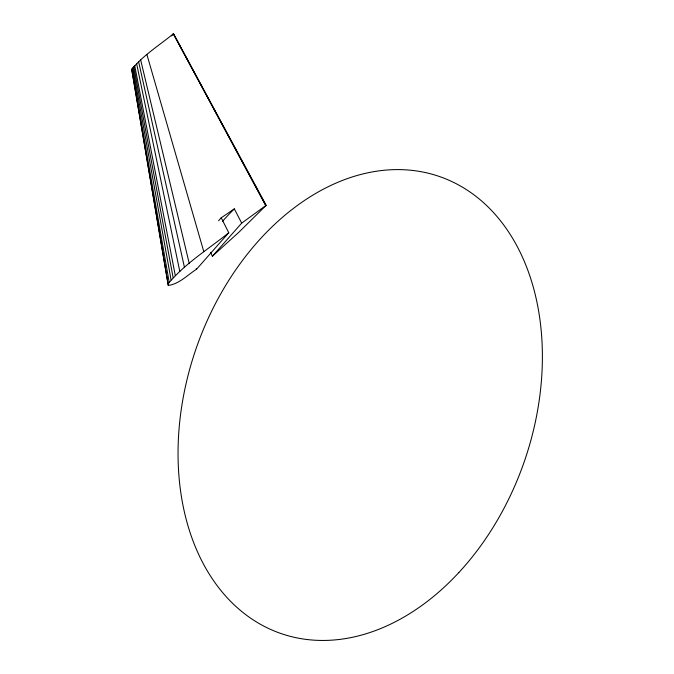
<?xml version="1.0" encoding="UTF-8"?>
<svg xmlns="http://www.w3.org/2000/svg" width="674" height="674" viewBox="0 0 674 674"><rect width="100%" height="100%" fill="white"/><g stroke="black" fill="none" stroke-linecap="round" stroke-linejoin="round"><path stroke-width="1.01" d="M210.692 252.32L212.352 256.263L238.975 232.142L266.163 205.309L173.513 33.7C159.426 45.259 143.318 55.15 131.725 69.355L168.281 285.431C179.166 284.04 187.566 274.958 196.513 269.229L196.227 268.421M168.281 285.431L131.725 69.355M168.365 283.56C185.19 263.248 208.384 249.186 228.756 232.741L221.232 217.803L234.333 208.864L241.688 223.128L212.352 256.263M171.558 35.916L173.513 33.7M196.606 269.162L228.756 232.741M241.688 223.128L266.163 205.309M173.403 33.852L265.901 205.637M173.336 33.784L265.75 205.511M146.915 54.56L203.792 251.629M140.664 59.944L189.209 263.391M138.625 61.772L184.457 267.359M136.62 63.634L179.798 271.403M134.69 65.563L175.299 275.548M133.764 66.566L173.134 277.688M132.871 67.602L171.061 279.904M132.062 68.723L169.166 282.263M218.595 220.743A249.818 172.561 -70.5 0 1 221.232 217.803M222.454 221.367A249.212 172.654 -70.5 0 1 234.333 208.864M458.817 572.58A241.856 173.547 -70.8 0 0 443.526 178.003A241.856 173.547 -70.8 0 0 178.256 464.47A241.856 173.547 -70.8 0 0 458.817 572.58"/></g></svg>
